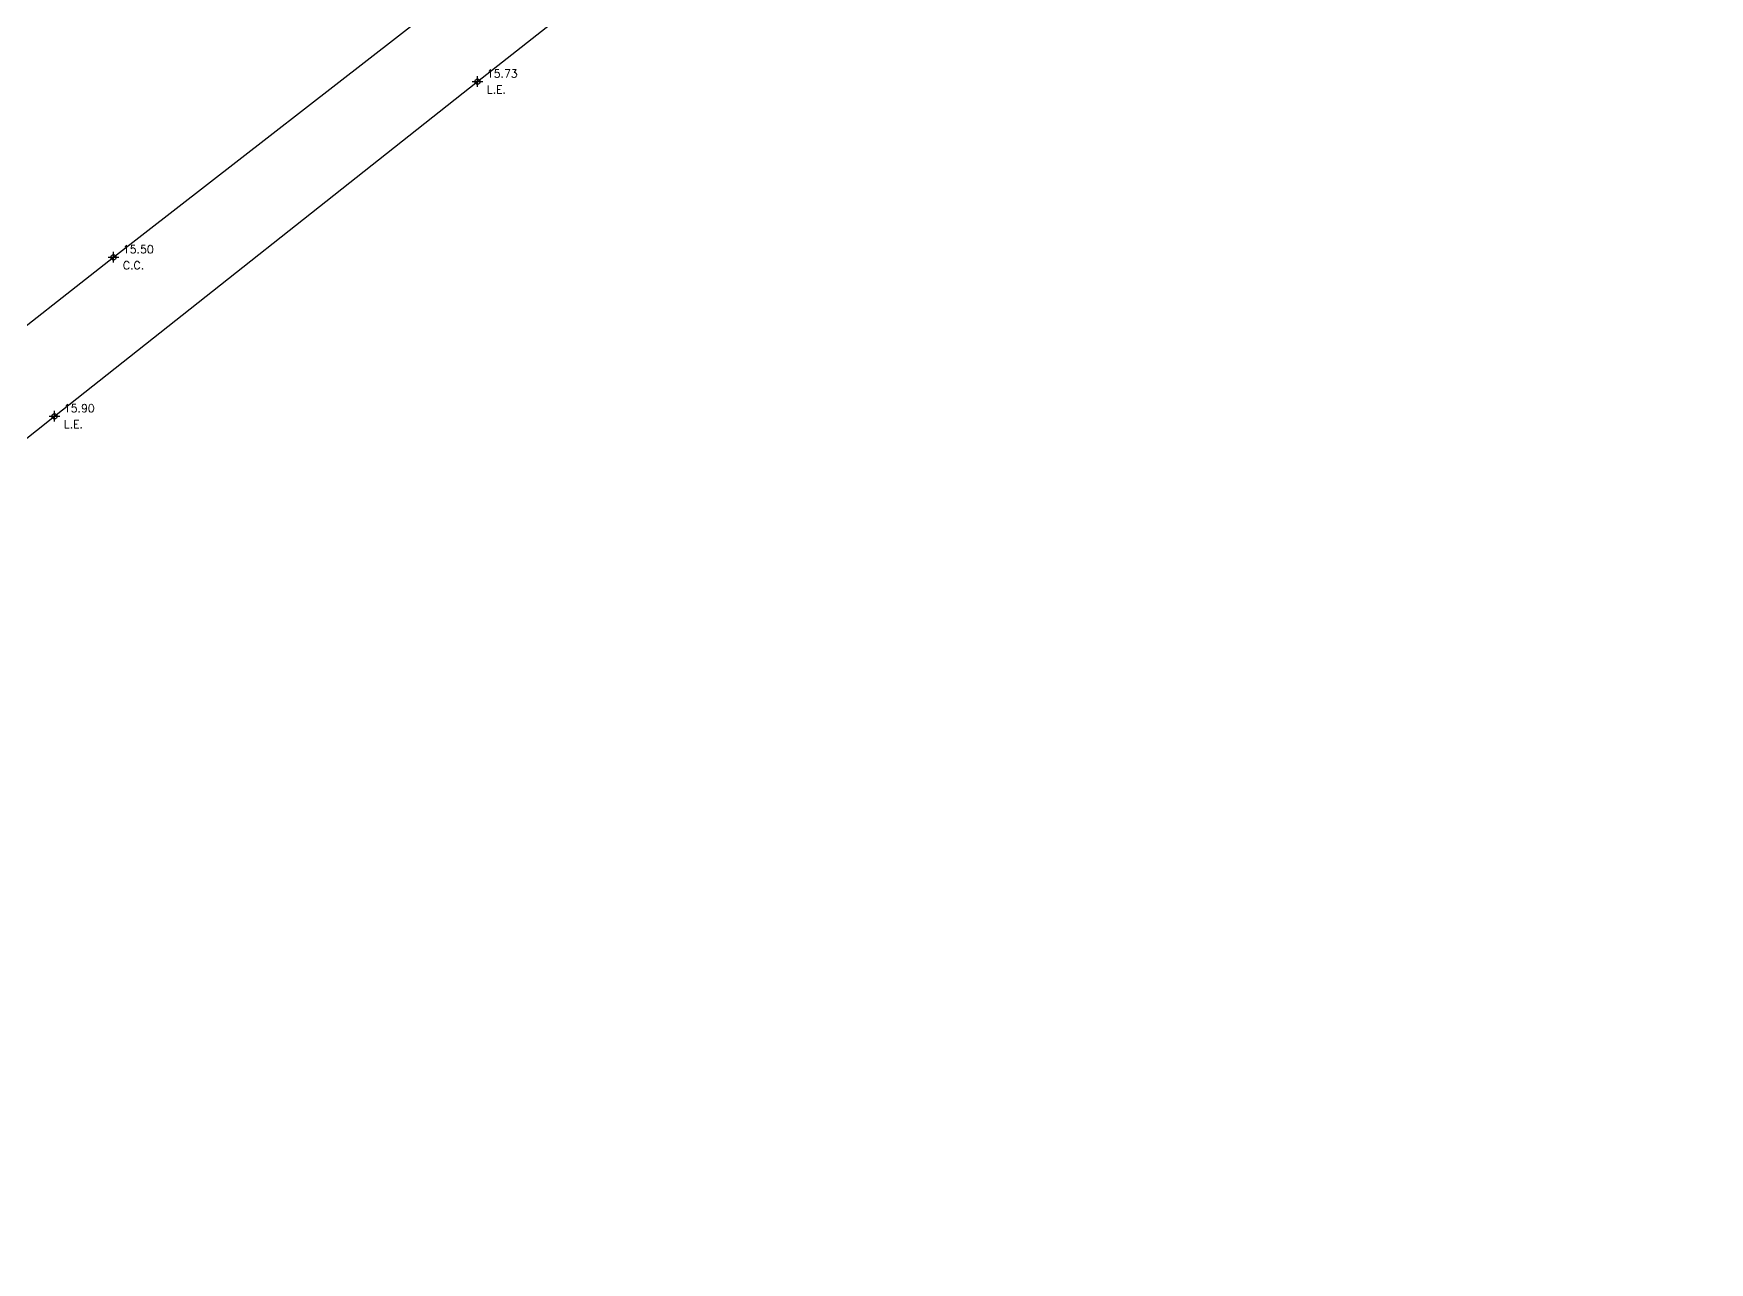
# Model space of a CAD drawing. Header units: metres. Extents: x 27389 to 27997, y 69801 to 70692.
# Drawn here: x 27826.3 to 27889.1, y 69852.8 to 69898.9 of the extents above; entities that cross this region are included whole.
import ezdxf

# ---------------------------------------------------------------- set-up
doc = ezdxf.new("R2010")
doc.units = ezdxf.units.M
doc.layers.add('C.C.', color=1, linetype='Continuous')
doc.layers.add('L.E.', color=130, linetype='Continuous')
doc.styles.get("Standard").update_dxf_attribs({"font": 'simplex.shx'})

# ---------------------------------------------------------------- blocks, each defined once
blk = doc.blocks.new('*U9')
at = {"color": 0, "linetype": 'ByBlock', "lineweight": -2, "transparency": 16777216}
for p, q in [((-1, 0), (1, 0)), ((0, -1), (0, 1))]:
    blk.add_line(p, q, dxfattribs=at)
blk.add_circle((0, 0), 0.5, dxfattribs=at)

msp = doc.modelspace()

# ---------------------------------------------------------------- linework, layer by layer
at = {"layer": 'C.C.', "flags": 128}
msp.add_lwpolyline([(27783.285, 69852.827), (27800.844, 69868.217), (27820.952, 69883.954), (27824.277, 69886.64), (27829.255, 69890.537), (27842.284, 69900.679), (27855.963, 69911.42), (27879.31, 69929.901, -0.442517), (27889.091, 69927.388, -7.691611)], format="xyb", dxfattribs=at)
at = {"layer": 'L.E.', "flags": 128}
msp.add_lwpolyline([(27802.474, 69865.012), (27827.042, 69884.574), (27842.901, 69897.128), (27856.601, 69907.922), (27880.789, 69927.056)], dxfattribs=at)

# ---------------------------------------------------------------- block references
at = {"layer": 'L.E.', "color": 1, "xscale": 0.2, "yscale": 0.2, "zscale": 0.2}
for p in [(27842.901, 69897.128, 15.732), (27829.255, 69890.537, 15.504), (27827.042, 69884.574, 15.902)]:
    msp.add_blockref('*U9', p, dxfattribs=at)

# ---------------------------------------------------------------- texts
at = {"layer": 'L.E.', "color": 1, "char_height": 0.3, "attachment_point": 7}
for s, insert in [('15.73', (27843.251, 69897.278, 15.732)), ('15.50', (27829.605, 69890.687, 15.504)), ('15.90', (27827.392, 69884.724, 15.902))]:
    msp.add_mtext(s, dxfattribs=dict(at, insert=insert))
at = {"layer": 'L.E.', "color": 3, "char_height": 0.3, "attachment_point": 1}
for s, insert in [('L.E.', (27843.251, 69896.978, 15.732)), ('C.C.', (27829.605, 69890.387, 15.504)), ('L.E.', (27827.392, 69884.424, 15.902))]:
    msp.add_mtext(s, dxfattribs=dict(at, insert=insert))

doc.saveas('drawing.dxf')
